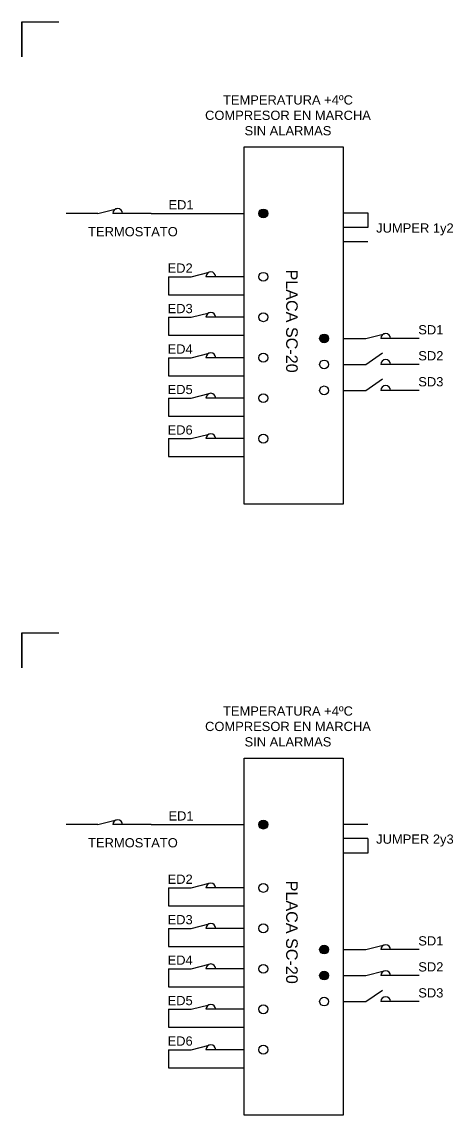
# Model space of a CAD drawing. Header units: millimetres. Extents: x -118 to 1430, y 370 to 1370.
# Drawn here: x 526.5 to 713, y 897.2 to 1370.3 of the extents above; entities that cross this region are included whole.
import ezdxf

# ---------------------------------------------------------------- set-up
doc = ezdxf.new("R2010")
doc.units = ezdxf.units.MM
doc.layers.add('Z100', color=9, linetype='Continuous', plot=False)
doc.styles.get("Standard").update_dxf_attribs({"font": 'arial.ttf'})

msp = doc.modelspace()

# ---------------------------------------------------------------- hatches: boundary and pattern name
h = msp.add_hatch(color=1)
h.dxf.hatch_style = 1
h.paths.add_polyline_path([(632.89, 1287.37, 1), (629.04, 1287.37, 1)])
h = msp.add_hatch(color=1)
h.dxf.hatch_style = 1
h.paths.add_polyline_path([(659.14, 1233.29, 1), (655.3, 1233.29, 1)])
h = msp.add_hatch(color=1)
h.dxf.hatch_style = 1
h.paths.add_polyline_path([(632.89, 1022.95, 1), (629.04, 1022.95, 1)])
h = msp.add_hatch(color=1)
h.dxf.hatch_style = 1
h.paths.add_polyline_path([(659.14, 968.87, 1), (655.3, 968.87, 1)])
h = msp.add_hatch(color=1)
h.dxf.hatch_style = 1
h.paths.add_polyline_path([(659.14, 957.62, 1), (655.3, 957.62, 1)])

# ---------------------------------------------------------------- linework, layer by layer
for p, q in [((665.49, 1316.17), (665.49, 1161.65)), ((559.35, 1287.37), (545.62, 1287.37)), ((559.35, 1287.37), (567.36, 1289.4)), ((582.37, 1287.37), (565.81, 1287.37)), ((582.37, 1287.37), (622.7, 1287.37)), ((665.49, 1287.59), (676.12, 1287.59)), ((676.12, 1287.59), (676.12, 1281.32)), ((676.12, 1281.32), (665.49, 1281.32)), ((676.12, 1275.05), (665.49, 1275.05)), ((589.87, 1259.98), (599.68, 1259.98)), ((589.87, 1259.98), (589.87, 1252.19)), ((599.68, 1259.98), (607.51, 1261.95)), ((622.7, 1259.98), (606.13, 1259.98)), ((589.87, 1252.19), (622.7, 1252.19)), ((599.68, 1242.47), (607.51, 1244.44)), ((589.87, 1242.47), (599.68, 1242.47)), ((589.87, 1242.47), (589.87, 1234.68)), ((622.7, 1242.47), (606.13, 1242.47)), ((589.87, 1234.68), (622.7, 1234.68)), ((675.3, 1233.29), (683.31, 1235.32)), ((665.49, 1233.29), (675.3, 1233.29)), ((698.32, 1233.29), (681.75, 1233.29)), ((599.68, 1224.96), (607.51, 1226.94)), ((675.3, 1222.04), (682.52, 1227.01)), ((589.87, 1224.96), (599.68, 1224.96)), ((589.87, 1224.96), (589.87, 1217.17)), ((622.7, 1224.96), (606.13, 1224.96)), ((665.49, 1222.04), (675.3, 1222.04)), ((698.32, 1222.04), (681.75, 1222.04)), ((589.87, 1217.17), (622.7, 1217.17)), ((675.3, 1210.8), (682.52, 1215.76)), ((589.87, 1207.46), (599.68, 1207.46)), ((589.87, 1207.46), (589.87, 1199.67)), ((599.68, 1207.46), (607.51, 1209.43)), ((622.7, 1207.46), (606.13, 1207.46)), ((665.49, 1210.8), (675.3, 1210.8)), ((698.32, 1210.8), (681.75, 1210.8)), ((589.87, 1199.67), (622.7, 1199.67)), ((589.87, 1189.95), (599.68, 1189.95)), ((589.87, 1189.95), (589.87, 1182.16)), ((599.68, 1189.95), (607.51, 1191.93)), ((622.7, 1189.95), (606.13, 1189.95)), ((589.87, 1182.16), (622.7, 1182.16)), ((665.49, 1051.75), (665.49, 897.23)), ((559.35, 1022.95), (545.62, 1022.95)), ((559.35, 1022.95), (567.36, 1024.98)), ((582.37, 1022.95), (565.81, 1022.95)), ((582.37, 1022.95), (622.7, 1022.95)), ((665.49, 1023.17), (676.12, 1023.17)), ((676.12, 1016.9), (665.49, 1016.9)), ((676.12, 1016.9), (676.12, 1010.62)), ((676.12, 1010.62), (665.49, 1010.62)), ((589.87, 995.55), (599.68, 995.55)), ((589.87, 995.55), (589.87, 987.76)), ((599.68, 995.55), (607.51, 997.53)), ((622.7, 995.55), (606.13, 995.55)), ((589.87, 987.76), (622.7, 987.76)), ((599.68, 978.05), (607.51, 980.02)), ((589.87, 978.05), (599.68, 978.05)), ((589.87, 978.05), (589.87, 970.26)), ((622.7, 978.05), (606.13, 978.05)), ((589.87, 970.26), (622.7, 970.26)), ((675.3, 968.87), (683.31, 970.89)), ((665.49, 968.87), (675.3, 968.87)), ((698.32, 968.87), (681.75, 968.87)), ((589.87, 960.54), (599.68, 960.54)), ((589.87, 960.54), (589.87, 952.75)), ((599.68, 960.54), (607.51, 962.51)), ((622.7, 960.54), (606.13, 960.54)), ((665.49, 957.62), (675.3, 957.62)), ((675.3, 957.62), (683.23, 959.62)), ((698.32, 957.62), (681.75, 957.62)), ((589.87, 952.75), (622.7, 952.75)), ((675.3, 946.38), (682.52, 951.34)), ((665.49, 946.38), (675.3, 946.38)), ((698.32, 946.38), (681.75, 946.38)), ((589.87, 943.04), (599.68, 943.04)), ((589.87, 943.04), (589.87, 935.25)), ((599.68, 943.04), (607.51, 945.01)), ((622.7, 943.04), (606.13, 943.04)), ((589.87, 935.25), (622.7, 935.25)), ((599.68, 925.53), (607.51, 927.5)), ((589.87, 925.53), (599.68, 925.53)), ((589.87, 925.53), (589.87, 917.74)), ((622.7, 925.53), (606.13, 925.53)), ((589.87, 917.74), (622.7, 917.74))]:
    msp.add_line(p, q)
for points in [[(622.7, 1316.17), (665.49, 1316.17), (665.49, 1161.65), (622.7, 1161.65)], [(622.7, 1051.75), (665.49, 1051.75), (665.49, 897.23), (622.7, 897.23)]]:
    msp.add_lwpolyline(points, close=True)
at = {"color": 1}
for centre in [(630.96, 1287.37), (657.22, 1233.29), (630.96, 1022.95), (657.22, 968.87)]:
    msp.add_circle(centre, 1.92, dxfattribs=at)
for centre in [(630.96, 1259.98), (630.96, 1242.47), (657.22, 1233.29), (630.96, 1224.96), (657.22, 1222.04), (657.22, 1210.8), (630.96, 1207.46), (630.96, 1189.95), (630.96, 995.55), (630.96, 978.05), (657.22, 968.87), (630.96, 960.54), (657.22, 957.62), (657.22, 946.38), (630.96, 943.04), (630.96, 925.53)]:
    msp.add_circle(centre, 1.92)
for centre in [(567.91, 1287.37), (608.23, 1259.98), (608.23, 1242.47), (683.85, 1233.29), (608.23, 1224.96), (683.85, 1222.04), (683.85, 1210.8), (608.23, 1207.46), (608.23, 1189.95), (567.91, 1022.95), (608.23, 995.55), (608.23, 978.05), (683.85, 968.87), (608.23, 960.54), (683.85, 957.62), (683.85, 946.38), (608.23, 943.04), (608.23, 925.53)]:
    msp.add_arc(centre, 2.1, 0, 180)
at = {"layer": 'Z100'}
for p, q in [((526.49, 1370.28), (542.54, 1370.28)), ((526.49, 1355.12), (526.49, 1370.28)), ((526.49, 1370.28), (526.49, 1355.12)), ((526.49, 1370.28), (526.49, 1355.12)), ((526.49, 1105.85), (542.54, 1105.85)), ((526.49, 1090.7), (526.49, 1105.85)), ((526.49, 1105.85), (526.49, 1090.7)), ((526.49, 1105.85), (526.49, 1090.7))]:
    msp.add_line(p, q, dxfattribs=at)

# ---------------------------------------------------------------- texts
at = {"char_height": 4}
for s, width, insert, attachment_point in [('TEMPERATURA +4ºC\\PCOMPRESOR EN MARCHA\\PSIN ALARMAS', 89.9328, (641.59, 1329.81), 5), ('ED1', 26.8139, (589.9, 1293.13), 1), ('JUMPER 1y2', 36.5599, (679.75, 1283.08), 1), ('TERMOSTATO', 26.8139, (555.14, 1281.51), 1), ('ED2', 26.8139, (589.52, 1265.74), 1), ('ED3', 26.8139, (589.52, 1248.23), 1), ('SD1', 26.8139, (697.96, 1239.05), 1), ('ED4', 26.8139, (589.52, 1230.72), 1), ('SD2', 26.8139, (697.96, 1227.8), 1), ('SD3', 26.8139, (697.96, 1216.56), 1), ('ED5', 26.8139, (589.52, 1213.22), 1), ('ED6', 26.8139, (589.52, 1195.71), 1), ('TEMPERATURA +4ºC\\PCOMPRESOR EN MARCHA\\PSIN ALARMAS', 89.9328, (641.59, 1065.39), 5), ('ED1', 26.8139, (589.9, 1028.71), 1), ('TERMOSTATO', 26.8139, (555.14, 1017.08), 1), ('JUMPER 2y3', 36.5599, (679.75, 1018.66), 1), ('ED2', 26.8139, (589.52, 1001.31), 1), ('ED3', 26.8139, (589.52, 983.81), 1), ('SD1', 26.8139, (697.96, 974.63), 1), ('ED4', 26.8139, (589.52, 966.3), 1), ('SD2', 26.8139, (697.96, 963.38), 1), ('SD3', 26.8139, (697.96, 952.14), 1), ('ED5', 26.8139, (589.52, 948.8), 1), ('ED6', 26.8139, (589.52, 931.29), 1)]:
    msp.add_mtext_dynamic_manual_height_columns(s, width=width, gutter_width=12.5, heights=[0], dxfattribs=dict(at, insert=insert, attachment_point=attachment_point))
at = {"char_height": 5, "attachment_point": 1, "rotation": 270}
for insert in [(645.8, 1269.48), (645.8, 1005.05)]:
    msp.add_mtext_dynamic_manual_height_columns('\\pi6.3607;PLACA SC-20', width=56.4935, gutter_width=12.5, heights=[33.31], dxfattribs=dict(at, insert=insert))

doc.saveas('drawing.dxf')
